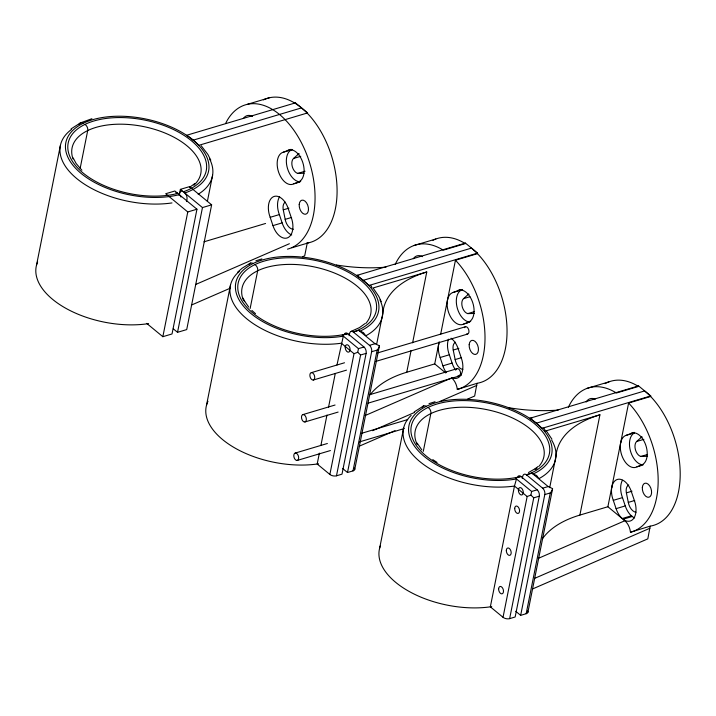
<?xml version="1.0" encoding="UTF-8"?>
<svg xmlns="http://www.w3.org/2000/svg" width="716" height="716" viewBox="0 0 716 716"><rect width="100%" height="100%" fill="white"/><g stroke="black" fill="none" stroke-linecap="round" stroke-linejoin="round"><path stroke-width="1.07" d="M467.512 399.125L474.663 396.02L477.026 383.293A75.171 44.822 73.4 0 0 506.955 326.908A75.171 44.822 73.4 0 0 471.495 248.094L363.173 280.359M544.894 430.656A4.779 2.873 -50.5 0 0 541.931 428.374A77.552 41.331 11.3 0 0 529.75 418.314L638.565 385.906L650.737 395.948L650.629 396.494L628.603 403.054A75.171 44.822 73.4 0 1 658.156 479.111A75.171 44.822 73.4 0 1 630.465 532.221L650.191 526.126A75.171 44.822 73.4 0 0 680.111 469.741A75.171 44.822 73.4 0 0 644.651 390.927L536.329 423.192M477.026 383.337L457.309 389.388A12.038 7.178 73.4 0 0 451.698 377.923L365.124 415.557M650.182 526.188L647.819 538.853L532.462 589.008M438.586 344.602L438.684 344.11M611.75 487.435L611.84 486.943M36.543 265.036L60.377 145.536M80.165 168.305L87.71 130.563A4.77 3.303 64.1 0 0 84.962 124.396M179.152 195.495L180.378 189.364L189.561 186.625L211.641 204.839L186.715 329.584L177.532 332.322L173.29 328.823M186.527 201.572L186.957 199.397A4.779 2.846 73.4 0 0 184.809 193.007A72.781 38.78 11.3 0 0 162.156 123.492A72.781 38.78 11.3 0 0 66.096 152.105A72.781 38.78 11.3 0 0 179.295 194.645A4.779 2.846 73.5 0 1 180.987 197.097M162.845 336.699L187.771 211.954L165.691 193.732L174.874 191.002L196.954 209.215L172.028 333.96L162.845 336.699L146.708 323.39M177.532 332.322L202.467 207.577L180.378 189.364M207.38 201.357L212.598 175.259M206.512 405.229L230.507 284.977M250.135 308.507L257.679 270.755A4.77 3.303 64.1 0 0 254.923 264.598M307.289 242.858L304.694 255.818L302.653 256.704M319.363 453.13L317.188 464.004L329.87 474.466A4.77 2.542 11.3 0 0 336.484 475.8L341.997 474.162L366.127 353.373A4.77 2.846 73.4 0 0 363.979 346.991L347.788 333.638A4.77 2.846 73.4 0 0 344.548 333.871M320.884 445.504L326.97 415.038M328.492 407.422L335.231 373.689M336.976 364.981L343.313 336.126A72.781 38.78 11.3 0 1 235.779 290.973A72.781 38.78 11.3 0 1 329.888 262.942A72.781 38.78 11.3 0 1 359.844 331.204L363.316 332.528L365.115 334.766M349.122 335.697L349.56 333.522A4.77 2.846 73.4 0 1 353.292 331.991L358.797 330.353L374.996 343.707L379.435 345.81L354.742 469.401M329.87 474.466L354.008 353.686L357.723 352.281L358.465 348.629L363.979 346.991M336.484 475.8L360.595 354.984L366.127 353.373M354.402 468.067A4.77 2.542 11.3 0 1 353.006 470.886L347.502 472.524L371.64 351.735A4.77 2.846 73.4 0 0 369.483 345.345L353.292 331.991M376.75 343.77L382.8 313.483A119.312 63.581 11.3 0 1 426.763 271.982L412.613 342.821M353.006 470.886L377.144 350.097A8.538 6.82 -45.1 0 0 379.355 346.275L379.435 345.81M370.172 394.722A119.312 63.581 11.3 0 1 406.733 372.248L411.091 350.446M379.668 548.071L403.672 427.81M445.665 372.929L434.728 363.907L439.114 341.953M440.617 334.426L455.448 260.221L477.474 253.661L477.581 253.115L465.4 243.073L356.595 275.481A77.552 41.331 11.3 0 1 368.776 285.532A4.779 2.873 -50.5 0 1 371.738 287.465M423.29 451.34L430.835 413.588A4.77 3.303 64.1 0 0 428.079 407.431M395.214 264.419A75.171 44.822 73.4 0 1 443.267 250.17L465.293 243.61L465.4 243.073M522.277 478.53L522.716 476.355A4.77 2.846 73.4 0 1 526.448 474.824L531.961 473.187L548.152 486.54L552.6 488.643L527.898 612.234M503.026 617.299L527.164 496.519L530.878 495.114L531.63 491.462L537.134 489.825A4.77 2.846 73.4 0 1 539.282 496.206L515.153 616.995L509.64 618.633A4.77 2.542 11.3 0 1 503.026 617.299L490.344 606.837L514.5 485.949L516.478 478.959A72.781 38.78 11.3 0 1 408.934 433.806A72.781 38.78 11.3 0 1 503.044 405.775A72.781 38.78 11.3 0 1 532.999 474.037L536.588 475.442L538.351 477.903M509.64 618.633L533.751 497.817L539.282 496.206M527.567 610.9A4.77 2.542 11.3 0 1 526.17 613.719L520.657 615.357L544.795 494.568A4.77 2.846 73.4 0 0 542.639 488.178L526.457 474.824M549.7 487.65L555.956 456.316A119.312 63.581 11.3 0 1 599.927 414.815L579.888 515.081A119.312 63.581 11.3 0 0 542.254 539.041M526.17 613.719L550.3 492.93A8.538 6.82 -45.1 0 0 552.51 489.109M630.474 532.221A12.038 7.178 73.4 0 0 624.853 520.756L623.027 519.234L632.21 516.505L631.369 515.806L622.186 518.545L607.884 506.74L628.603 403.054M568.37 407.252A75.171 44.822 73.4 0 1 616.422 393.003L638.448 386.443L638.565 385.906M447.491 300.004L447.598 299.512M620.647 442.837L620.754 442.345M237.739 272.053L242.223 268.16L250.421 263.103M304.031 173.263L297.856 173.406A8.118 4.842 73.4 0 1 292.334 166.819A8.118 4.842 73.4 0 1 293.533 158.451L298.16 154.325A10.257 6.113 73.4 0 1 299.02 153.707M474.243 311.693L467.781 313.599A8.118 4.842 73.4 0 1 462.303 307.012A8.118 4.842 73.4 0 1 463.503 298.653L468.13 294.518A10.257 6.113 73.4 0 1 468.685 294.088M647.568 456.289L640.972 456.441A8.118 4.842 73.4 0 1 635.459 449.845A8.118 4.842 73.4 0 1 636.658 441.486L641.285 437.36A10.257 6.113 73.4 0 1 641.84 436.921M194.958 183.439L189.489 187.422M364.927 323.641L359.45 327.624L350.974 331.436M535.049 469.025L538.083 466.474M71.09 128.88L80.452 122.901L91.916 118.704M414.215 411.915L423.577 405.936M536.203 468.112L528.533 472.524M195.486 284.565L289.398 243.726M191.387 305.088L230.176 288.226M372.66 430.674L414.51 412.479M440.036 401.381L476.784 385.396M359.307 446.175L395.035 430.638M538.28 558.39L624.853 520.738M534.583 578.394L649.94 528.229M299.923 181.98L293.802 183.806A16.701 9.961 73.4 0 1 278.587 172.091A16.701 9.961 73.4 0 1 283.178 152.257L291.072 149.322M467.852 322.791L463.771 324.008A16.701 9.961 73.4 0 1 448.556 312.292A16.701 9.961 73.4 0 1 453.139 292.459L461.041 289.524M453.139 292.459L462.625 289.604M642.028 465.319L636.927 466.841A16.701 9.961 73.4 0 1 621.712 455.125A16.701 9.961 73.4 0 1 626.303 435.292L634.197 432.357M293.802 183.806L300.729 181.238M463.771 324.008L470.698 321.439M636.927 466.841L641.813 464.881A16.692 9.952 73.4 0 0 645.805 445.227A16.692 9.952 73.4 0 0 631.136 433.27M255.872 260.803L261.886 258.906M429.027 403.636L435.042 401.739M247.485 104.294L269.511 97.734M193.204 140.157L301.525 107.892M283.178 152.257L292.361 149.528A16.701 9.961 73.4 0 0 286.964 166.479A16.701 9.961 73.4 0 0 299.503 181.801M298.16 154.325L298.966 154.083M293.533 158.451L300.765 156.294M297.82 173.397L305.052 171.24M187.771 211.954L196.954 209.215M202.467 207.577L211.641 204.839M293.399 229.254A10.257 6.113 73.4 0 1 285.165 219.364L283.267 209.842L288.888 208.168M270.183 217.315A16.701 9.961 73.4 0 1 273.691 196.596A16.701 9.961 73.4 0 1 288.62 209.752L291.448 218.076A16.692 9.952 73.4 0 1 287.572 237.81A16.692 9.952 73.4 0 1 272.957 225.621L270.183 217.315L279.356 214.576A16.701 9.961 73.4 0 1 279.625 196.685M203.953 241.82L265.555 223.473M285.165 219.364L291.591 217.449M272.948 225.621L282.131 222.882A16.692 9.952 73.4 0 0 291.716 234.973M291.833 247.799L308.614 242.805M413.812 245.57L435.847 239.01M368.776 285.532L477.581 253.115M372.714 288.083L426.763 271.982M468.13 294.518L468.935 294.285M463.503 298.653L469.929 296.737M347.788 333.629L342.275 335.267L358.465 348.629M369.483 345.345L375.032 343.716M371.64 351.735L377.144 350.097M311.308 372.66L344.512 362.77M377.717 352.881L465.534 326.72M313.295 380.026A3.822 2.273 73.4 0 0 313.733 374.074A3.822 2.273 73.4 0 0 309.876 374.924A3.822 2.273 73.4 0 0 313.295 380.026L346.499 370.136M375.417 361.526L467.521 334.095M462.813 369.438A10.257 6.113 73.4 0 1 455.134 359.566L453.228 350.043L458.849 348.37M446.31 372.642A16.683 9.943 73.4 0 1 442.918 365.822L440.143 357.517L449.326 354.778A16.701 9.961 73.4 0 1 448.467 339.178M406.733 372.248L434.728 363.907M455.134 359.566L461.56 357.651M442.918 365.822L452.1 363.084A16.701 9.961 73.4 0 0 455.501 369.912M302.931 414.591L335.061 405.023M369.331 394.811L457.157 368.659M304.918 421.966A3.822 2.273 73.4 0 0 305.356 416.014A3.822 2.273 73.4 0 0 301.499 416.855A3.822 2.273 73.4 0 0 304.918 421.966L338.122 412.076M368.105 403.144L459.144 376.025M295.243 453.067L327.373 443.499M361.643 433.287L407.699 419.576M297.23 460.433A3.822 2.273 73.4 0 0 297.668 454.49A3.822 2.273 73.4 0 0 293.811 455.331A3.822 2.273 73.4 0 0 297.23 460.433L330.434 450.543M359.351 441.933L404.325 428.535M586.968 388.403L609.003 381.843M541.931 428.365L650.737 395.948M544.813 431.229L599.927 414.815M626.303 435.292L634.457 432.867M641.285 437.36L642.091 437.118M636.658 441.486L643.881 439.329M640.945 456.432L647.398 454.526M542.639 488.178L548.223 486.558M544.795 494.568L550.3 492.93M635.969 512.271A10.257 6.113 73.4 0 1 628.29 502.399L626.384 492.877L632.013 491.203M613.299 500.35A16.701 9.961 73.4 0 1 616.816 479.63A16.701 9.961 73.4 0 1 631.745 492.787L634.573 501.111A16.701 9.961 73.4 0 1 630.698 520.854A16.701 9.961 73.4 0 1 616.082 508.646L613.299 500.35L622.481 497.611A16.701 9.961 73.4 0 1 622.428 480.248M579.888 515.081L607.884 506.74M628.29 502.399L634.716 500.484M616.073 508.655L625.256 505.917A16.701 9.961 73.4 0 0 634.662 517.937M467.817 313.608L474.413 313.456M432.759 459.609L437.046 462.42M537.134 489.825L520.944 476.471A70.392 37.509 11.3 0 1 411.539 435.247A70.392 37.509 11.3 0 1 504.386 407.592A70.392 37.509 11.3 0 1 526.546 474.798M531.63 491.462L515.43 478.1L520.944 476.462A4.77 2.846 73.4 0 0 517.901 476.444M354.008 353.686L341.326 343.224A77.552 41.331 11.3 0 1 251.602 322.495A77.552 41.331 11.3 0 1 239.287 271.391M527.164 496.519L514.482 486.057A77.552 41.331 11.3 0 1 425.734 466.009A77.552 41.331 11.3 0 1 411.154 415.396M342.597 468.479L347.502 472.524M515.753 611.312L520.657 615.357M251.871 310.44L255.514 313.671M530.878 495.114L533.724 497.79M357.723 352.281L360.533 354.93M81.91 170.238L76.093 163.472L73.13 157.887M201.169 145.724L207.855 154.414L210.799 160.196M421.867 449.925L417.079 443.043M248.712 307.092L243.923 300.21L244.657 301.517L243.1 298.089M546.559 431.274L551.929 439.176M373.403 288.441L378.773 296.343L381.27 301.713M622.481 497.611L625.256 505.917M449.326 354.778L452.1 363.084M279.356 214.576L282.131 222.882M551.687 440.134A77.552 41.331 11.3 0 1 539.336 478.422M605.154 383.633A75.171 44.822 73.4 0 1 638.448 386.443M529.75 418.332A4.779 2.873 -50.5 0 1 531.89 418.52M491.731 606.64A77.552 41.331 11.3 0 1 410.008 591.926A77.552 41.331 11.3 0 1 380.375 545.878M417.267 444.681A65.621 34.968 11.3 0 1 483.73 409.042A65.621 34.968 11.3 0 1 539.014 466.223M537.009 468.264A65.621 34.968 11.3 0 1 535.496 469.562M422.333 407.091A4.77 3.303 64.1 0 1 426.315 406.33M558.194 410.071A119.312 63.581 11.3 0 1 508.503 407.655M586.153 402.043A16.692 9.952 73.4 0 1 595.184 399.215M643.165 464.863A16.701 9.961 73.4 0 1 630.393 450.749A16.701 9.961 73.4 0 1 634.537 432.911M626.384 492.877A8.118 4.842 73.4 0 1 628.729 485.027M464.433 327.668A3.822 2.273 73.4 0 1 468.64 329.539A3.822 2.273 73.4 0 1 466.563 333.987M455.949 369.859A3.822 2.273 73.4 0 1 458.92 369.295A3.822 2.273 73.4 0 1 460.54 374.092A3.822 2.273 73.4 0 1 457.954 375.81M379.981 300.031A77.552 41.331 11.3 0 1 366.18 335.589M347.681 333.665A70.392 37.509 11.3 0 1 238.383 292.414A70.392 37.509 11.3 0 1 331.231 264.759A70.392 37.509 11.3 0 1 353.391 331.964M432.938 240.29A75.171 44.822 73.4 0 1 465.293 243.61M356.595 275.499A4.779 2.873 -50.5 0 1 358.734 275.687M318.575 463.807A77.552 41.331 11.3 0 1 235.43 448.305A77.552 41.331 11.3 0 1 207.989 401.255M243.333 300.067A65.621 34.968 11.3 0 1 312.131 266.495A65.621 34.968 11.3 0 1 365.849 323.39M249.025 264.58A4.77 3.303 64.1 0 1 253.151 263.497M386.022 267.149A119.312 63.581 11.3 0 1 336.386 264.992M413.311 258.718A16.692 9.952 73.4 0 1 422.556 256.65M461.507 375.103A16.701 9.961 73.4 0 1 460.021 374.334M440.143 357.517A16.701 9.961 73.4 0 1 439.194 342.185M451.08 338.22A16.701 9.961 73.4 0 1 458.589 349.954L461.417 358.277A16.701 9.961 73.4 0 1 461.381 374.155A16.701 9.961 73.4 0 1 451.823 377.609M469.472 322.003A16.701 9.961 73.4 0 1 456.933 306.681A16.701 9.961 73.4 0 1 462.321 289.729M457.98 290.436A16.692 9.952 73.4 0 1 472.65 302.394A16.692 9.952 73.4 0 1 468.658 322.039M453.228 350.043A8.118 4.842 73.4 0 1 455.573 342.194M455.448 260.221A75.171 44.822 73.4 0 1 485 336.278A75.171 44.822 73.4 0 1 457.309 389.388M263.39 99.882A75.171 44.822 73.4 0 1 331.848 156.902A75.171 44.822 73.4 0 1 306.797 243.136M148.615 323.605A77.552 41.331 11.3 0 1 66.158 308.489A77.552 41.331 11.3 0 1 37.626 261.922M73.032 158.979A65.621 34.968 11.3 0 1 145.276 126.929A65.621 34.968 11.3 0 1 193.884 185.238M179.591 193.32A4.779 2.846 73.4 0 1 183.332 191.799A70.392 37.509 11.3 0 0 161.297 124.575A70.392 37.509 11.3 0 0 68.423 152.239A70.392 37.509 11.3 0 0 177.819 193.436A4.779 2.846 73.4 0 0 175.769 192.792M209.564 158.916A77.552 41.331 11.3 0 1 198.18 194.251M171.983 202.932A77.552 41.331 11.3 0 1 80.452 181.443A77.552 41.331 11.3 0 1 71.394 129.533M79.055 124.378A4.77 3.303 64.1 0 1 83.19 123.295M225.88 122.892A75.171 44.822 73.4 0 1 302.662 145.187A75.171 44.822 73.4 0 1 287.483 249.15M243.342 118.516A16.692 9.952 73.4 0 1 252.596 116.448M288.02 150.235A16.692 9.952 73.4 0 1 302.68 162.192A16.692 9.952 73.4 0 1 298.688 181.837M283.267 209.842A8.118 4.842 73.4 0 1 285.272 202.154M295.44 102.871L186.625 135.279A77.552 41.331 11.3 0 1 198.806 145.33L307.62 112.922L295.44 102.871M642.333 487.515A7.276 4.341 73.4 0 0 648.848 497.244A7.276 4.341 73.4 0 0 649.689 485.904A7.276 4.341 73.4 0 0 642.333 487.515M514.706 508.324A3.822 2.273 73.4 0 0 518.124 513.426A3.822 2.273 73.4 0 0 518.563 507.474A3.822 2.273 73.4 0 0 514.706 508.324M506.328 550.255A3.822 2.273 73.4 0 0 509.747 555.365A3.822 2.273 73.4 0 0 510.186 549.414A3.822 2.273 73.4 0 0 506.328 550.255M498.64 588.731A3.822 2.273 73.4 0 0 502.059 593.832A3.822 2.273 73.4 0 0 502.498 587.89A3.822 2.273 73.4 0 0 498.64 588.731M518.393 489.977A3.822 2.273 73.4 0 0 521.883 494.953A3.822 2.273 73.4 0 0 522.188 488.93A3.822 2.273 73.4 0 0 518.393 489.977M345.228 347.144A3.822 2.273 73.4 0 0 348.728 352.12A3.822 2.273 73.4 0 0 349.032 346.096A3.822 2.273 73.4 0 0 345.228 347.144M469.177 344.682A7.276 4.341 73.4 0 0 475.692 354.411A7.276 4.341 73.4 0 0 476.534 343.071A7.276 4.341 73.4 0 0 469.177 344.682M299.207 204.481A7.276 4.341 73.4 0 0 305.723 214.209A7.276 4.341 73.4 0 0 306.564 202.87A7.276 4.341 73.4 0 0 299.207 204.481"/></g></svg>
